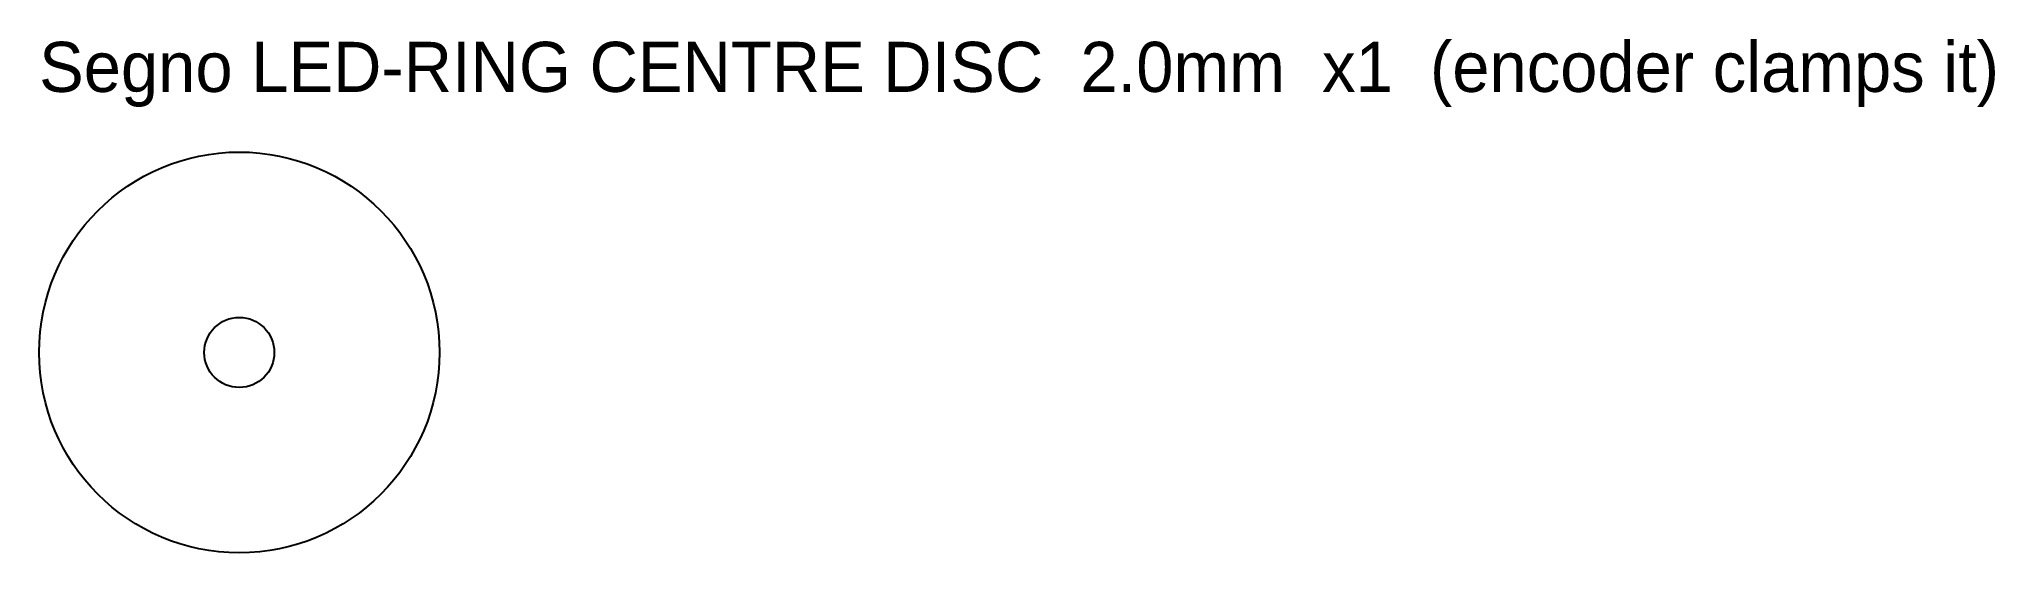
# Model space of a CAD drawing. Header units: millimetres. Extents: x -20 to 175, y -20 to 31.
import ezdxf

# ---------------------------------------------------------------- set-up
doc = ezdxf.new("R2010")
doc.units = ezdxf.units.MM
doc.layers.add('CUT', color=7, linetype='Continuous')
doc.layers.add('NOTE', color=8, linetype='Continuous')

msp = doc.modelspace()

# ---------------------------------------------------------------- linework, layer by layer
at = {"layer": 'CUT'}
for radius in [20, 3.5]:
    msp.add_circle((0, 0), radius, dxfattribs=at)

# ---------------------------------------------------------------- texts
at = {"layer": 'NOTE'}
msp.add_text('Segno LED-RING CENTRE DISC  2.0mm  x1  (encoder clamps it)', height=5, dxfattribs=at).set_placement((-20, 26))

doc.saveas('drawing.dxf')
